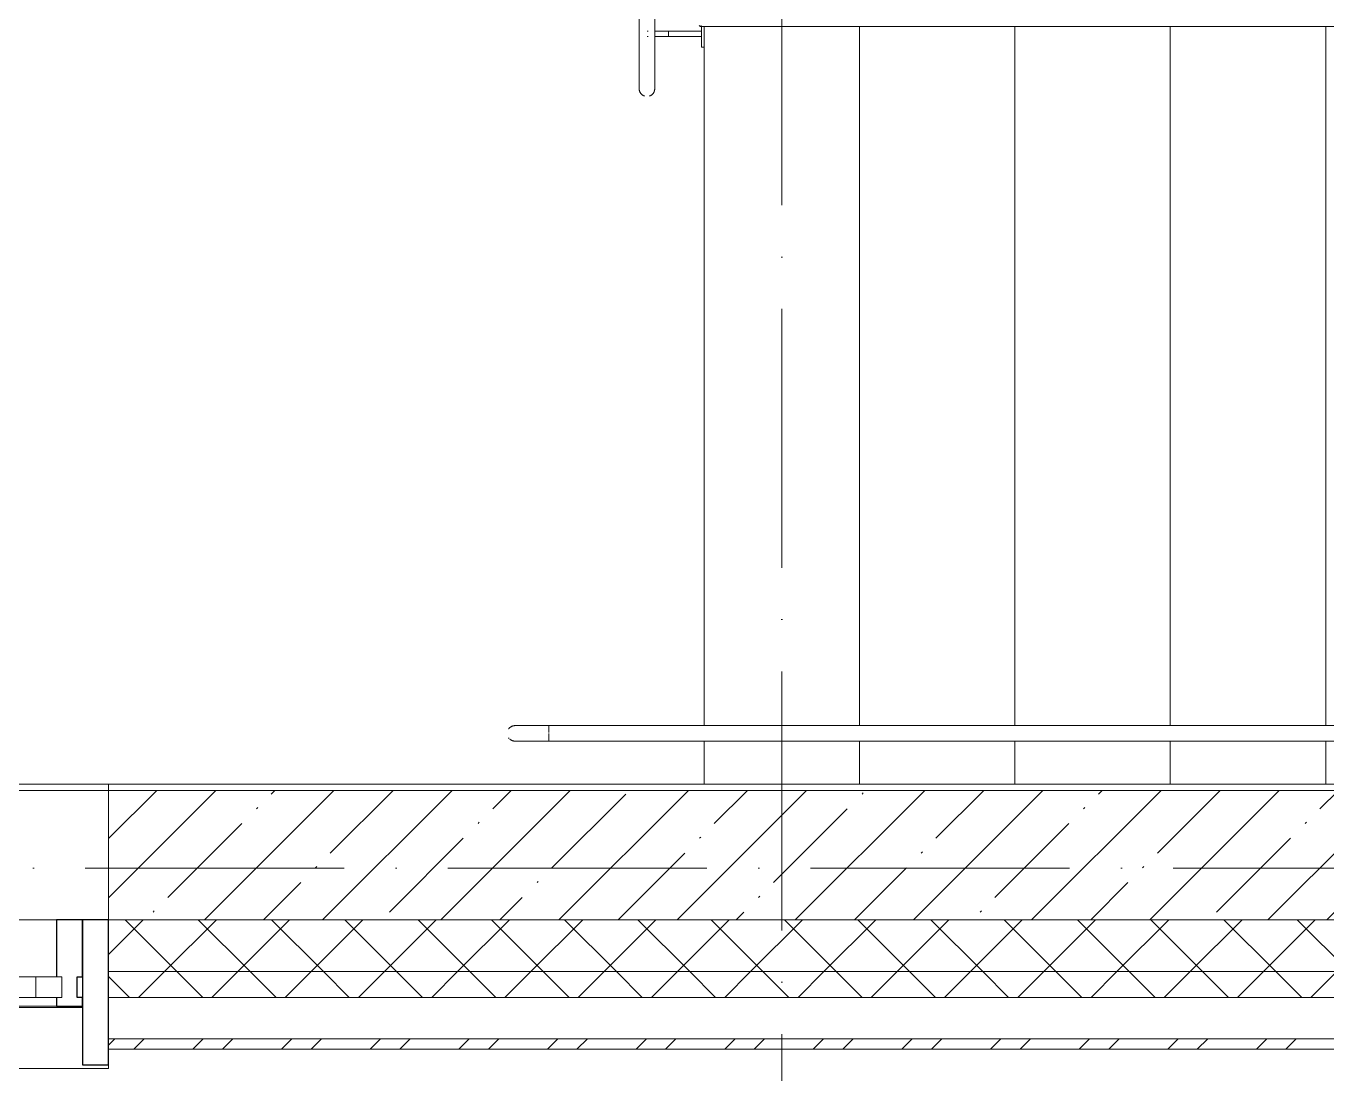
# Model space of a CAD drawing. Header units: millimetres. Extents: x -213536 to 1564669, y -45299 to 942238.
# Drawn here: x 290837 to 293348, y 212417 to 214441 of the extents above; entities that cross this region are included whole.
import ezdxf

# ---------------------------------------------------------------- set-up
doc = ezdxf.new("R2010")
doc.units = ezdxf.units.MM
doc.linetypes.add('50_200_ШТРИХ_1Т_ш5_п1_п1_', pattern=[700, 500, -100, 0, -100])
doc.linetypes.add('Штрих короткий', pattern=[300, 150, -150])
for name, color, linetype, lineweight in [('0-1', 7, 'Continuous', 5), ('0-2', 7, 'Continuous', 9), ('Импосты витража', 7, 'Continuous', 9), ('Импосты витража-1', 7, 'Continuous', 25), ('Каркас_Импост', 7, 'Continuous', 13), ('Каркас_Импост-1', 7, 'Continuous', 9), ('Контуры', 7, 'Continuous', 9), ('Линии подступенков', 7, 'Continuous', 9), ('Линии свеса', 7, 'Continuous', 9), ('Общие ребра', 7, 'Continuous', 9), ('Ограждение', 7, 'Continuous', 9), ('Окна', 7, 'Continuous', 9), ('Оси-2', 7, '50_200_ШТРИХ_1Т_ш5_п1_п1_', 9), ('Перемычка-1', 7, 'Штрих короткий', 9), ('Стены', 7, 'Continuous', 9), ('Стены-1', 7, 'Continuous', 13), ('Штриховка разреза-1', 7, 'Continuous', 9)]:
    doc.layers.add(name, color=color, linetype=linetype, lineweight=lineweight)
doc.layers.get('0-2').off()
pattern_1 = [(45, (0, 0), (-70.71068, 70.71068), []), (135, (0, 0), (-70.71068, -70.71068), [])]

# ---------------------------------------------------------------- blocks, each defined once
blk = doc.blocks.new('О_Элемент поручня_Маршевый_Труба_ГОСТ 8732-78 - О_Элемент поручня_Маршевый_Труба_ГОСТ 8732-78-V93-АИ2_02_План отделки стен 2-го этажа _Часть 2_')
at = {"layer": 'Ограждение'}
blk.add_line((-3926, -30), (-9.9, -30), dxfattribs=at)
at = {"layer": 'Ограждение', "flags": 128}
blk.add_lwpolyline([(-3923.9, -27.3), (-3924.7, -29), (-3925.5, -29.9), (-3926.4, -29.9), (-3927.2, -29), (-3928, -27.3)], dxfattribs=at)
blk = doc.blocks.new('Проем_Дверь_Прямоугольный - 1000х2700h_витражные проемы-25729181-АИ2_02_План отделки стен 2-го этажа _Часть 2_')
at = {"layer": 'Перемычка-1'}
for p, q in [((500, 125), (-500, 125)), ((500, -125), (-500, -125))]:
    blk.add_line(p, q, dxfattribs=at)
blk = doc.blocks.new('PNS_Панель прямоугольная2 - Нр_Стекло - 40мм-26233822-АИ2_02_План отделки стен 2-го этажа _Часть 2_')
at = {"layer": 'Каркас_Импост'}
for p, q in [((-410, 0), (-410, 40)), ((-410, 40), (-360, 40)), ((-360, 40), (-360, 0)), ((410, 40), (360, 40)), ((360, 40), (360, 0)), ((410, 0), (410, 40)), ((-360, 0), (-410, 0)), ((360, 0), (410, 0))]:
    blk.add_line(p, q, dxfattribs=at)
at = {"layer": 'Каркас_Импост-1'}
for p, q in [((-360, 40), (360, 40)), ((-360, 0), (360, 0))]:
    blk.add_line(p, q, dxfattribs=at)
blk = doc.blocks.new('Прямоугольный импост - Откос НВФ_50х280 мм-V152-АИ2_02_План отделки стен 2-го этажа _Часть 2_')
at = {"layer": 'Импосты витража-1'}
for p, q in [((-50, 130), (0, 130)), ((-50, -150), (-50, 130)), ((0, 130), (0, -150)), ((0, -150), (-50, -150))]:
    blk.add_line(p, q, dxfattribs=at)
blk = doc.blocks.new('Прямоугольный импост - Импост структурный с накладкой - 150мм-V150-АИ2_02_План отделки стен 2-го этажа _Часть 2_')
at = {"layer": 'Импосты витража-1'}
for p, q in [((-25, 0), (-25, 17)), ((-25, 17), (25, 17)), ((25, 0), (15, 0)), ((15, 0), (15, -40)), ((25, 17), (25, 0)), ((-25, -150), (-25, -40)), ((15, -40), (25, -40)), ((25, -40), (25, -150)), ((25, -150), (-25, -150))]:
    blk.add_line(p, q, dxfattribs=at)
blk = doc.blocks.new('Прямоугольный импост - Импост структурный с накладкой - 150мм-25656008-АИ2_02_План отделки стен 2-го этажа _Часть 2_')
at = {"layer": 'Импосты витража'}
for p, q in [((8850, -100), (9650, -100)), ((8850, -267), (9650, -267))]:
    blk.add_line(p, q, dxfattribs=at)
blk = doc.blocks.new('Отлив_СКБ - Отлив витража_120_НВФ-31885283-АИ2_02_План отделки стен 2-го этажа _Часть 2_')
at = {"layer": 'Окна'}
for p, q in [((950, -2), (50, -2)), ((0, -120), (0, -113)), ((0, -120), (1000, -120)), ((1000, -113), (1000, -120))]:
    blk.add_line(p, q, dxfattribs=at)
blk = doc.blocks.new('Ограждение 6 - Ограждение 2-32862468-АИ2_02_План отделки стен 2-го этажа _Часть 2_')
at = {"layer": 'Ограждение'}
for p, q in [((83424.7, -4.4), (83424.7, -340.5)), ((83454.7, -340.5), (83454.7, -4.4)), ((83545, -264.5), (83481.1, -264.5)), ((83545, -264.5), (83481.1, -264.5)), ((83481.1, -274.5), (83545, -274.5)), ((83481.1, -274.5), (83545, -274.5)), ((83545, -295.2), (83545, -255.1)), ((83545, -294.4), (83545, -295.2)), ((83545, -295.2), (83545, -294.4)), ((83545, -294.4), (83545, -295.2)), ((83545, -295.2), (83550, -295.2)), ((83545, -295.2), (83550, -295.2))]:
    blk.add_line(p, q, dxfattribs=at)
at = {"layer": 'Ограждение', "flags": 128}
for points in [[(83440.1, -264.5), (83440.1, -264.5), (83440.3, -264.5), (83440.4, -264.5), (83440.7, -264.5), (83441, -264.5), (83441.4, -264.5), (83441.8, -264.5)], [(83441.8, -274.5), (83441.3, -274.5), (83441, -274.5), (83440.7, -274.5), (83440.4, -274.5), (83440.2, -274.5), (83440.1, -274.5), (83440.1, -274.5)], [(83481.1, -274.5), (83479.4, -274.5), (83477.8, -274.5), (83476.1, -274.5), (83474.5, -274.5), (83472.9, -274.5), (83471.3, -274.5), (83469.7, -274.5), (83468.1, -274.5), (83466.6, -274.5), (83465, -274.5), (83463.5, -274.5), (83462.1, -274.5), (83460.6, -274.5), (83459.2, -274.5), (83457.8, -274.5), (83456.5, -274.5), (83455.2, -274.5)], [(83481.1, -274.5), (83479.4, -274.5), (83477.8, -274.5), (83476.1, -274.5), (83474.5, -274.5), (83472.9, -274.5), (83471.3, -274.5), (83469.7, -274.5), (83468.1, -274.5), (83466.6, -274.5), (83465, -274.5), (83463.5, -274.5), (83462.1, -274.5), (83460.6, -274.5), (83459.2, -274.5), (83457.8, -274.5), (83456.5, -274.5), (83455.2, -274.5)], [(83455.3, -264.5), (83456.6, -264.5), (83457.9, -264.5), (83459.3, -264.5), (83460.7, -264.5), (83462.2, -264.5), (83463.7, -264.5), (83465.2, -264.5), (83466.7, -264.5), (83468.2, -264.5), (83469.8, -264.5), (83471.4, -264.5), (83473, -264.5), (83474.6, -264.5), (83476.3, -264.5), (83477.9, -264.5), (83479.5, -264.5), (83481.1, -264.5)], [(83455.3, -264.5), (83456.6, -264.5), (83457.9, -264.5), (83459.3, -264.5), (83460.7, -264.5), (83462.2, -264.5), (83463.7, -264.5), (83465.2, -264.5), (83466.7, -264.5), (83468.2, -264.5), (83469.8, -264.5), (83471.4, -264.5), (83473, -264.5), (83474.6, -264.5), (83476.3, -264.5), (83477.9, -264.5), (83479.5, -264.5), (83481.1, -264.5)], [(83424.7, -375.5), (83424.7, -375.4), (83424.7, -375.3), (83424.7, -375.2), (83424.7, -375), (83424.7, -374.8), (83424.7, -374.4), (83424.7, -374.1), (83424.7, -373.7), (83424.7, -373.2), (83424.7, -372.7), (83424.7, -372.1), (83424.7, -371.5), (83424.7, -370.8), (83424.7, -370.1), (83424.7, -369.3), (83424.7, -368.5), (83424.7, -367.7), (83424.7, -366.8), (83424.7, -365.8), (83424.7, -364.8), (83424.7, -363.8), (83424.7, -362.8), (83424.7, -361.7), (83424.7, -360.5), (83424.7, -359.4), (83424.7, -358.2), (83424.7, -356.9), (83424.7, -355.7), (83424.7, -354.4), (83424.7, -353.1), (83424.7, -351.8), (83424.7, -350.5), (83424.7, -349.1), (83424.7, -347.8), (83424.7, -346.4), (83424.7, -345), (83424.7, -343.6), (83424.7, -342.2), (83424.7, -340.8), (83424.7, -340.5)], [(83424.7, -340.5), (83424.7, -341.9), (83424.7, -343.3), (83424.7, -344.6), (83424.7, -346), (83424.7, -347.4), (83424.7, -348.8), (83424.7, -350.1), (83424.7, -351.5), (83424.7, -352.8), (83424.7, -354.1), (83424.7, -355.4), (83424.7, -356.6), (83424.7, -357.8), (83424.7, -359), (83424.7, -360.2), (83424.7, -361.4), (83424.7, -362.5), (83424.7, -363.5), (83424.7, -364.6), (83424.7, -365.6), (83424.7, -366.5), (83424.7, -367.4), (83424.7, -368.3), (83424.7, -369.1), (83424.7, -369.9), (83424.7, -370.6), (83424.7, -371.3), (83424.7, -372), (83424.7, -372.5), (83424.7, -373.1), (83424.7, -373.6), (83424.7, -374), (83424.7, -374.4), (83424.7, -374.7), (83424.7, -374.9), (83424.7, -375.2), (83424.7, -375.3), (83424.7, -375.4), (83424.7, -375.5)], [(83454.7, -340.5), (83454.7, -341.9), (83454.7, -343.3), (83454.7, -344.6), (83454.7, -346), (83454.7, -347.4), (83454.7, -348.8), (83454.7, -350.1), (83454.7, -351.5), (83454.7, -352.8), (83454.7, -354.1), (83454.7, -355.4), (83454.7, -356.6), (83454.7, -357.8), (83454.7, -359), (83454.7, -360.2), (83454.7, -361.4)], [(83454.7, -375.5), (83454.7, -375.4), (83454.7, -375.3), (83454.7, -375.2), (83454.7, -375), (83454.7, -374.8), (83454.7, -374.4), (83454.7, -374.1), (83454.7, -373.7), (83454.7, -373.2), (83454.7, -372.7), (83454.7, -372.1), (83454.7, -371.5), (83454.7, -370.8), (83454.7, -370.1), (83454.7, -369.3), (83454.7, -368.5), (83454.7, -367.7), (83454.7, -366.8), (83454.7, -365.8), (83454.7, -364.8), (83454.7, -363.8), (83454.7, -362.8), (83454.7, -361.7), (83454.7, -360.5), (83454.7, -359.4), (83454.7, -358.2), (83454.7, -356.9), (83454.7, -355.7), (83454.7, -354.4), (83454.7, -353.1), (83454.7, -351.8), (83454.7, -350.5), (83454.7, -349.1), (83454.7, -347.8), (83454.7, -346.4), (83454.7, -345), (83454.7, -343.6), (83454.7, -342.2), (83454.7, -340.8), (83454.7, -340.5)], [(83435, -389.7), (83434.4, -389.5), (83433.8, -389.3), (83433.3, -389), (83432.8, -388.8), (83432.2, -388.5), (83431.7, -388.2), (83431.2, -387.8), (83430.7, -387.5), (83430.3, -387.1), (83429.8, -386.7), (83429.4, -386.3), (83428.9, -385.9), (83428.5, -385.5), (83428.1, -385), (83427.8, -384.5), (83427.4, -384.1), (83427.1, -383.6), (83426.8, -383), (83426.5, -382.5), (83426.2, -382), (83425.9, -381.4), (83425.7, -380.9), (83425.5, -380.3), (83425.3, -379.8), (83425.2, -379.2), (83425, -378.6), (83424.9, -378), (83424.8, -377.4), (83424.7, -376.8), (83424.7, -376.2), (83424.7, -375.6), (83424.7, -375.5)], [(83454.7, -375.5), (83454.7, -376.1), (83454.6, -376.7), (83454.6, -377.2), (83454.5, -377.8), (83454.4, -378.4), (83454.3, -379), (83454.1, -379.6), (83453.9, -380.2), (83453.7, -380.7), (83453.5, -381.3), (83453.3, -381.8), (83453, -382.4), (83452.7, -382.9), (83452.4, -383.4), (83452.1, -383.9), (83451.7, -384.4), (83451.4, -384.9), (83451, -385.3), (83450.6, -385.8), (83450.1, -386.2), (83449.7, -386.6), (83449.2, -387), (83448.8, -387.4), (83448.3, -387.7), (83447.8, -388.1), (83447.3, -388.4), (83446.8, -388.7), (83446.2, -389), (83445.7, -389.2), (83445.1, -389.4), (83444.6, -389.6)], [(83454.7, -365.6), (83454.7, -366.5), (83454.7, -367.4), (83454.7, -368.3), (83454.7, -369.1), (83454.7, -369.9), (83454.7, -370.6), (83454.7, -371.3), (83454.7, -372), (83454.7, -372.5), (83454.7, -373.1), (83454.7, -373.6), (83454.7, -374), (83454.7, -374.4), (83454.7, -374.7), (83454.7, -374.9), (83454.7, -375.2), (83454.7, -375.3), (83454.7, -375.4), (83454.7, -375.5)]]:
    blk.add_lwpolyline(points, dxfattribs=at)
at = {"layer": 'Ограждение'}
for points in [[(83481.1, -264.6), (83481.1, -264.5), (83481.1, -264.5), (83481.1, -264.6)], [(83481.1, -269.5), (83481.1, -268.9), (83481.1, -267.7), (83481.1, -266.2), (83481.1, -265.1), (83481.1, -264.5), (83481.1, -264.5), (83481.1, -264.6)], [(83481.1, -274.4), (83481.1, -274.3), (83481.1, -273.9), (83481.1, -272.8), (83481.1, -271.2), (83481.1, -270.1), (83481.1, -269.5)]]:
    blk.add_open_spline(points, degree=3, dxfattribs=at)
blk = doc.blocks.new('О_Общий_Элемент поручня_Площадочный_Двухуровневый_С подрезкой_ГОСТ 8732-78 - О_Общий_Элемент поручня_Площадочный_Двухуровневый_С подрезкой_ГОСТ 8732-78-31370358-АИ2_02_План отделки стен 2-го этажа _Часть 2_')
at = {"layer": 'Ограждение'}
for p, q in [((20, 40), (0, 40)), ((0, 10), (20, 10))]:
    blk.add_line(p, q, dxfattribs=at)
at = {"layer": 'Ограждение', "flags": 128}
for points in [[(20, 40), (21.8, 40), (23.6, 40), (25.4, 40), (27.2, 40), (28.9, 40), (30.7, 40), (32.4, 40), (34.2, 40), (35.9, 40), (37.5, 40), (39.2, 40), (40.8, 40), (42.4, 40), (43.9, 40), (45.4, 40), (46.9, 40), (48.3, 40), (49.7, 40), (51, 40), (52.3, 40), (53.5, 40), (54.7, 40), (55.8, 40), (56.9, 40), (57.9, 40), (58.8, 40), (59.7, 40), (60.5, 40), (61.3, 40), (61.9, 40), (62.6, 40), (63.1, 40), (63.6, 40), (64, 40), (64.3, 40), (64.6, 40), (64.8, 40), (64.9, 40), (65, 40), (65, 40)], [(65, 40), (65, 40), (64.9, 40), (64.7, 40), (64.4, 40), (64.1, 40), (63.7, 40), (63.2, 40), (62.7, 40), (62.1, 40), (61.4, 40), (60.7, 40), (59.9, 40), (59.1, 40), (58.1, 40), (57.1, 40), (56.1, 40), (55, 40), (53.8, 40), (52.6, 40), (51.4, 40), (50, 40), (48.7, 40), (47.3, 40), (45.8, 40), (44.3, 40), (42.8, 40), (41.2, 40), (39.6, 40), (38, 40), (36.3, 40), (34.6, 40), (32.9, 40), (31.2, 40), (29.4, 40), (27.6, 40), (25.9, 40), (24.1, 40), (22.3, 40), (20.5, 40), (20, 40)], [(65, 40), (65.6, 40), (66.2, 40), (66.8, 39.9), (67.4, 39.8), (68, 39.7), (68.6, 39.6), (69.1, 39.4), (69.7, 39.2), (70.3, 39), (70.8, 38.8), (71.4, 38.6), (71.9, 38.3), (72.5, 38), (73, 37.7), (73.5, 37.4), (74, 37), (74.4, 36.7), (74.9, 36.3)], [(76.2, 35), (76.6, 34.6), (76.9, 34.1), (77.3, 33.6)], [(20, 10), (21.8, 10), (23.6, 10), (25.4, 10), (27.2, 10), (28.9, 10), (30.7, 10), (32.4, 10), (34.2, 10), (35.9, 10), (37.5, 10), (39.2, 10), (40.8, 10), (42.4, 10), (43.9, 10), (45.4, 10), (46.9, 10), (48.3, 10), (49.7, 10), (51, 10), (52.3, 10), (53.5, 10), (54.7, 10), (55.8, 10), (56.9, 10), (57.9, 10), (58.8, 10), (59.7, 10), (60.5, 10), (61.3, 10), (61.9, 10), (62.6, 10), (63.1, 10), (63.6, 10), (64, 10), (64.3, 10), (64.6, 10), (64.8, 10), (64.9, 10), (65, 10), (65, 10)], [(65, 10), (65, 10), (64.9, 10), (64.7, 10), (64.4, 10), (64.1, 10), (63.7, 10), (63.2, 10), (62.7, 10), (62.1, 10), (61.4, 10), (60.7, 10), (59.9, 10), (59.1, 10), (58.1, 10), (57.1, 10), (56.1, 10), (55, 10), (53.8, 10), (52.6, 10), (51.4, 10), (50, 10), (48.7, 10), (47.3, 10), (45.8, 10), (44.3, 10), (42.8, 10), (41.2, 10), (39.6, 10), (38, 10), (36.3, 10), (34.6, 10), (32.9, 10), (31.2, 10), (29.4, 10), (27.6, 10), (25.9, 10), (24.1, 10), (22.3, 10), (20.5, 10)], [(77.4, 16.5), (77, 16), (76.7, 15.6), (76.3, 15.1), (75.9, 14.7), (75.5, 14.2), (75, 13.8), (74.6, 13.4), (74.1, 13.1), (73.6, 12.7), (73.1, 12.4), (72.6, 12.1), (72.1, 11.8), (71.5, 11.5), (71, 11.2), (70.4, 11), (69.9, 10.8), (69.3, 10.6), (68.7, 10.5), (68.1, 10.3), (67.5, 10.2), (67, 10.1), (66.4, 10.1), (65.8, 10), (65.2, 10), (65, 10)]]:
    blk.add_lwpolyline(points, dxfattribs=at)
blk = doc.blocks.new('О_Элемент поручня_Пристенный_Труба_ГОСТ 8732-78 - О_Элемент поручня_Пристенный_Труба_ГОСТ 8732-78-31382400-АИ2_02_План отделки стен 2-го этажа _Часть 2_')
at = {"layer": 'Ограждение'}
for p, q in [((300, 30), (-4500, 30)), ((-4500, 30), (-4500, 16.9)), ((-4500, 15), (-4500, 0)), ((-4500, 0), (300, 0))]:
    blk.add_line(p, q, dxfattribs=at)
blk = doc.blocks.new('0125-Р-ОО-Ш2-АР-о_23_10_2024_rvt-1-АИ2_02_План отделки стен 2-го этажа _Часть 2_')
at = {"layer": 'Штриховка разреза-1'}
h = blk.add_hatch(dxfattribs=at)
h.set_pattern_fill('FP_1', color=256, style=0, pattern_type=2)
h.set_pattern_definition([(45, (0, 0), (-114.04925, 114.04925), []), (45, (114.05, 0), (-114.04925, 114.04925), [201.612, -40.322, 3.353, -36.97])])
h.paths.add_polyline_path([(91350, -100), (91350, 150), (84750, 150), (84750, -100), (91018.2, -100)], flags=0)
h = blk.add_hatch(dxfattribs=at)
h.set_pattern_fill('FP_81', color=256, style=0, pattern_type=2)
h.set_pattern_definition(pattern_1)
h.paths.add_polyline_path([(103134.1, -200), (103600, -200), (103600, -100), (94575, -100), (94575, -106), (94500, -106), (94500, -200), (102202.1, -200)], flags=0)
h.paths.add_polyline_path([(91850, -200), (92700, -200), (92700, -106), (92625, -106), (92625, -100), (84750, -100), (84750, -200), (91350, -200)], flags=0)
h.paths.add_polyline_path([(83562.3, -200), (83750, -200), (83750, -100), (82625, -100), (82625, -106), (82550, -106), (82550, -200), (83250, -200)], flags=0)
h.paths.add_polyline_path([(74750, -200), (74750, -100), (73425, -100), (73425, -106), (73350, -106), (73350, -200), (74242.4, -200)], flags=0)
h.paths.add_polyline_path([(71446.5, -200), (71550, -200), (71550, -106), (71475, -106), (71475, -100), (70425, -100), (70425, -106), (70350, -106), (70350, -200), (71200, -200)], flags=0)
h.paths.add_polyline_path([(67718.5, -200), (68549.7, -200), (68549.7, -106), (68475, -106), (68475, -100), (67425, -100), (67425, -106), (67350, -106), (67350, -200)], flags=0)
h.paths.add_polyline_path([(64700, -200), (65550, -200), (65550, -106), (65475, -106), (65475, -100), (64425, -100), (64425, -106), (64350, -106), (64350, -200), (64456.5, -200)], flags=0)
h.paths.add_polyline_path([(62550, -200), (62550, -106), (62475, -106), (62475, -100), (61425, -100), (61425, -106), (61350, -106), (61350, -200), (62126.6, -200)], flags=0)
h.paths.add_polyline_path([(56534.6, -200), (56550, -200), (56550, -106), (56475, -106), (56475, -100), (55425, -100), (55425, -106), (55350, -106), (55350, -200), (56200, -200)], flags=0)
h.paths.add_polyline_path([(53272.7, -200), (53550, -200), (53550, -106), (53475, -106), (53475, -100), (52425, -100), (52425, -106), (52350, -106), (52350, -200), (52806.7, -200)], flags=0)
h.paths.add_polyline_path([(50550, -200), (50550, -106), (50475, -106), (50475, -100), (49425, -100), (49425, -106), (49350, -106), (49350, -200), (50010.7, -200)], flags=0)
h.paths.add_polyline_path([(47475, -200), (47550, -200), (47550, -106), (47475, -106), (47475, -100), (46425, -100), (46425, -106), (46350, -106), (46350, -200), (47214.7, -200)], flags=0)
h.paths.add_polyline_path([(44550, -200), (44550, -106), (44475, -106), (44475, -100), (43425, -100), (43425, -106), (43350, -106), (43350, -200), (44418.8, -200)], flags=0)
h.paths.add_polyline_path([(40700, -200), (41550, -200), (41550, -106), (41475, -105.4), (41475, -100), (40150, -100), (40150, -200), (40690.8, -200)], flags=0)
h.paths.add_polyline_path([(38344, -200), (38350, -200), (38350, -106), (38275, -106), (38275, -100), (37150, -100), (37150, -200), (38275, -200)], flags=0)
h.paths.add_polyline_path([(35350, -200), (35350, -106), (35275, -106), (35275, -100), (34225, -100), (34225, -106), (34150, -106), (34150, -200), (35344, -200)], flags=0)
h.paths.add_polyline_path([(32275, -200), (32350, -200), (32350, -106), (32275, -106), (32275, -100), (31150, -100), (31150, -200), (31650, -200)], flags=0)
h.paths.add_polyline_path([(29350, -200), (29350, -106), (29275, -106), (29275, -100), (28150, -100), (28150, -200), (29344, -200)], flags=0)
h.paths.add_polyline_path([(25779, -200), (26350, -200), (26350, -106), (26275, -106), (26275, -100), (25225, -100), (25225, -106), (25150, -106), (25150, -200), (25313, -200)], flags=0)
h.paths.add_polyline_path([(22650, -200), (23350, -200), (23350, -106), (23275, -106), (23275, -100), (22150, -100), (22150, -200)], flags=0)
h.paths.add_polyline_path([(19255.1, -200), (20350, -200), (20350, -106), (20275, -106), (20275, -100), (19150, -100), (19150, -200)], flags=0)
h.paths.add_polyline_path([(16459.1, -200), (17350, -200), (17350, -106), (17275, -106), (17275, -100), (16225, -100), (16225, -106), (16150, -106), (16150, -200)], flags=0)
h.paths.add_polyline_path([(14595.1, -200), (15150, -200), (15150, -106), (15075, -106), (15075, -100), (9825, -100), (9825, -106), (9750, -106), (9750, -200), (13663.1, -200)], flags=0)
h.paths.add_polyline_path([(8150, -200), (8750, -200), (8750, -106), (8675, -106), (8675, -100), (-100, -100), (-100, -200), (8071.2, -200)], flags=0)
h = blk.add_hatch(dxfattribs=at)
h.set_pattern_fill('FP_81', color=256, style=0, pattern_type=2)
h.set_pattern_definition(pattern_1)
h.paths.add_polyline_path([(103600, -250), (103700, -250), (103700, -200), (94500, -200), (94500, -250), (103134.1, -250)], flags=0)
h.paths.add_polyline_path([(91950.2, -250), (92700, -250), (92700, -200), (84750, -200), (84750, -250), (91018.2, -250)], flags=0)
h.paths.add_polyline_path([(83562.3, -250), (83750, -250), (83750, -200), (82550, -200), (82550, -250), (82630.3, -250)], flags=0)
h.paths.add_polyline_path([(74242.4, -250), (74750, -250), (74750, -200), (73350, -200), (73350, -250), (73776.4, -250)], flags=0)
h.paths.add_polyline_path([(70350, -250), (71550, -250), (71550, -200), (70350, -200)], flags=0)
h.paths.add_polyline_path([(68549.7, -250), (68549.7, -200), (67350, -200), (67350, -250), (67718.5, -250)], flags=0)
h.paths.add_polyline_path([(64350, -250), (65550, -250), (65550, -200), (64350, -200)], flags=0)
h.paths.add_polyline_path([(62550, -250), (62550, -200), (61350, -200), (61350, -250), (62126.6, -250)], flags=0)
h.paths.add_polyline_path([(56550, -250), (56550, -200), (55350, -200), (55350, -250), (56534.6, -250)], flags=0)
h.paths.add_polyline_path([(53550, -250), (53550, -200), (52350, -200), (52350, -250), (53272.7, -250)], flags=0)
h.paths.add_polyline_path([(50550, -250), (50550, -200), (49350, -200), (49350, -250), (50010.7, -250)], flags=0)
h.paths.add_polyline_path([(47214.7, -250), (47550, -250), (47550, -200), (46350, -200), (46350, -250), (46748.7, -250)], flags=0)
h.paths.add_polyline_path([(43486.8, -250), (44550, -250), (44550, -200), (43350, -200), (43350, -250)], flags=0)
h.paths.add_polyline_path([(41550, -250), (41550, -200), (40150, -200), (40150, -250), (40690.8, -250)], flags=0)
h.paths.add_polyline_path([(37894.8, -250), (38350, -250), (38350, -200), (37150, -200), (37150, -250)], flags=0)
h.paths.add_polyline_path([(35098.9, -250), (35350, -250), (35350, -200), (34150, -200), (34150, -250), (34166.9, -250)], flags=0)
h.paths.add_polyline_path([(32302.9, -250), (32350, -250), (32350, -200), (31150, -200), (31150, -250), (31370.9, -250)], flags=0)
h.paths.add_polyline_path([(29040.9, -250), (29350, -250), (29350, -200), (28150, -200), (28150, -250), (28575, -250)], flags=0)
h.paths.add_polyline_path([(25313, -250), (26350, -250), (26350, -200), (25150, -200), (25150, -250)], flags=0)
h.paths.add_polyline_path([(22983, -250), (23350, -250), (23350, -200), (22150, -200), (22150, -250)], flags=0)
h.paths.add_polyline_path([(20350, -250), (20350, -200), (19150, -200), (19150, -250), (20187, -250)], flags=0)
h.paths.add_polyline_path([(17350, -250), (17350, -200), (16150, -200), (16150, -250), (16459.1, -250)], flags=0)
h.paths.add_polyline_path([(14595.1, -250), (15150, -250), (15150, -200), (9750, -200), (9750, -250), (13663.1, -250)], flags=0)
h.paths.add_polyline_path([(8537.2, -250), (8750, -250), (8750, -200), (-200, -200), (-200, -250), (8071.2, -250)], flags=0)
h = blk.add_hatch(dxfattribs=at)
h.set_pattern_fill('FP_80', color=256, style=0, pattern_type=2)
h.set_pattern_definition([(45, (0, 0), (-85.53659, 85.53659), []), (45, (57.02, 0), (-85.53659, 85.53659), [])])
h.paths.add_polyline_path([(103830, -350), (103830, -330), (94500, -330), (94500, -350), (103134.1, -350)], flags=0)
h.paths.add_polyline_path([(92416.2, -350), (92700, -350), (92700, -330), (84750, -330), (84750, -350), (91950.2, -350)], flags=0)
h.paths.add_polyline_path([(83562.3, -350), (83750, -350), (83750, -330), (82550, -330), (82550, -350), (82630.3, -350)], flags=0)
h.paths.add_polyline_path([(74235, -350), (74750, -350), (74750, -330), (74235, -330)], flags=0)
at = {"layer": 'Контуры'}
for p, q in [((85900, 275), (85900, 1625.1)), ((85900, 162), (85900, 245))]:
    blk.add_line(p, q, dxfattribs=at)
at = {"layer": 'Линии подступенков'}
for p, q in [((86200, 275), (86200, 1625.1)), ((86500, 275), (86500, 1625.2)), ((86800, 275), (86800, 1625.2)), ((87100, 275), (87100, 1625.2)), ((86200, 162), (86200, 245)), ((86500, 162), (86500, 245)), ((86800, 162), (86800, 245)), ((87100, 162), (87100, 245))]:
    blk.add_line(p, q, dxfattribs=at)
at = {"layer": 'Линии свеса'}
for p, q in [((86200, 275), (86200, 1625.1)), ((86500, 275), (86500, 1625.2)), ((86800, 275), (86800, 1625.2)), ((87100, 275), (87100, 1625.2)), ((86200, 162), (86200, 245)), ((86500, 162), (86500, 245)), ((86800, 162), (86800, 245)), ((87100, 162), (87100, 245))]:
    blk.add_line(p, q, dxfattribs=at)
at = {"layer": 'Общие ребра'}
for p, q in [((91350, -100), (84750, -100)), ((84750, -100), (91350, -100)), ((84750, -200), (92700, -200)), ((84750, -250), (92700, -250))]:
    blk.add_line(p, q, dxfattribs=at)
at = {"layer": 'Стены-1'}
for p, q in [((91350, 150), (84750, 150)), ((84750, 150), (84750, -100)), ((84750, -100), (84750, -330)), ((84750, -330), (92700, -330)), ((92700, -330), (84750, -330)), ((84750, -330), (84750, -350)), ((84750, -350), (92700, -350))]:
    blk.add_line(p, q, dxfattribs=at)
at = {"layer": '0-2'}
for name, p in [('Ограждение 6 - Ограждение 2-32862468-АИ2_02_План отделки стен 2-го этажа _Часть 2_', (2350, 1880.3)), ('О_Элемент поручня_Маршевый_Труба_ГОСТ 8732-78 - О_Элемент поручня_Маршевый_Труба_ГОСТ 8732-78-V93-АИ2_02_План отделки стен 2-го этажа _Часть 2_', (89818.4, 1655)), ('О_Элемент поручня_Пристенный_Труба_ГОСТ 8732-78 - О_Элемент поручня_Пристенный_Труба_ГОСТ 8732-78-31382400-АИ2_02_План отделки стен 2-го этажа _Часть 2_', (90100, 245)), ('Проем_Дверь_Прямоугольный - 1000х2700h_витражные проемы-25729181-АИ2_02_План отделки стен 2-го этажа _Часть 2_', (84250, 25)), ('Прямоугольный импост - Импост структурный с накладкой - 150мм-25656008-АИ2_02_План отделки стен 2-го этажа _Часть 2_', (75000, 0)), ('PNS_Панель прямоугольная2 - Нр_Стекло - 40мм-26233822-АИ2_02_План отделки стен 2-го этажа _Часть 2_', (84250, -250)), ('Отлив_СКБ - Отлив витража_120_НВФ-31885283-АИ2_02_План отделки стен 2-го этажа _Часть 2_', (83750, -267))]:
    blk.add_blockref(name, p, dxfattribs=at)
at = {"layer": '0-2', "rotation": 180}
blk.add_blockref('О_Общий_Элемент поручня_Площадочный_Двухуровневый_С подрезкой_ГОСТ 8732-78 - О_Общий_Элемент поручня_Площадочный_Двухуровневый_С подрезкой_ГОСТ 8732-78-31370358-АИ2_02_План отделки стен 2-го этажа _Часть 2_', (85600, 285), dxfattribs=at)
at = {"layer": '0-2', "extrusion": (0, 0, -1), "rotation": 180}
for name, p in [('Прямоугольный импост - Импост структурный с накладкой - 150мм-V150-АИ2_02_План отделки стен 2-го этажа _Часть 2_', (-84675, -250)), ('Прямоугольный импост - Откос НВФ_50х280 мм-V152-АИ2_02_План отделки стен 2-го этажа _Часть 2_', (-84750, -250))]:
    blk.add_blockref(name, p, dxfattribs=at)
blk = doc.blocks.new('Оси1')
at = {"layer": 'Оси-2'}
for p, q in [((292295.6, 210594.5), (292295.6, 263125.4)), ((312453.9, 212815.2), (203926.8, 212815.2))]:
    blk.add_line(p, q, dxfattribs=at)

msp = doc.modelspace()

# ---------------------------------------------------------------- linework, layer by layer
at = {"layer": 'Стены'}
for p, q in [((289995.6, 212977.2), (290995.6, 212977.2)), ((290995.6, 212965.2), (289995.6, 212965.2))]:
    msp.add_line(p, q, dxfattribs=at)
at = {"layer": 'Стены-1'}
for p, q in [((297583.6, 212977.2), (290995.6, 212977.2)), ((290995.6, 212977.2), (290995.6, 212965.2)), ((290995.6, 212965.2), (297595.6, 212965.2))]:
    msp.add_line(p, q, dxfattribs=at)

# ---------------------------------------------------------------- block references
at = {"color": 2, "lineweight": 30}
msp.add_blockref('Оси1', (0, 0), dxfattribs=at)
at = {"layer": '0-1'}
msp.add_blockref('0125-Р-ОО-Ш2-АР-о_23_10_2024_rvt-1-АИ2_02_План отделки стен 2-го этажа _Часть 2_', (206245.6, 212815.2), dxfattribs=at)

doc.saveas('drawing.dxf')
